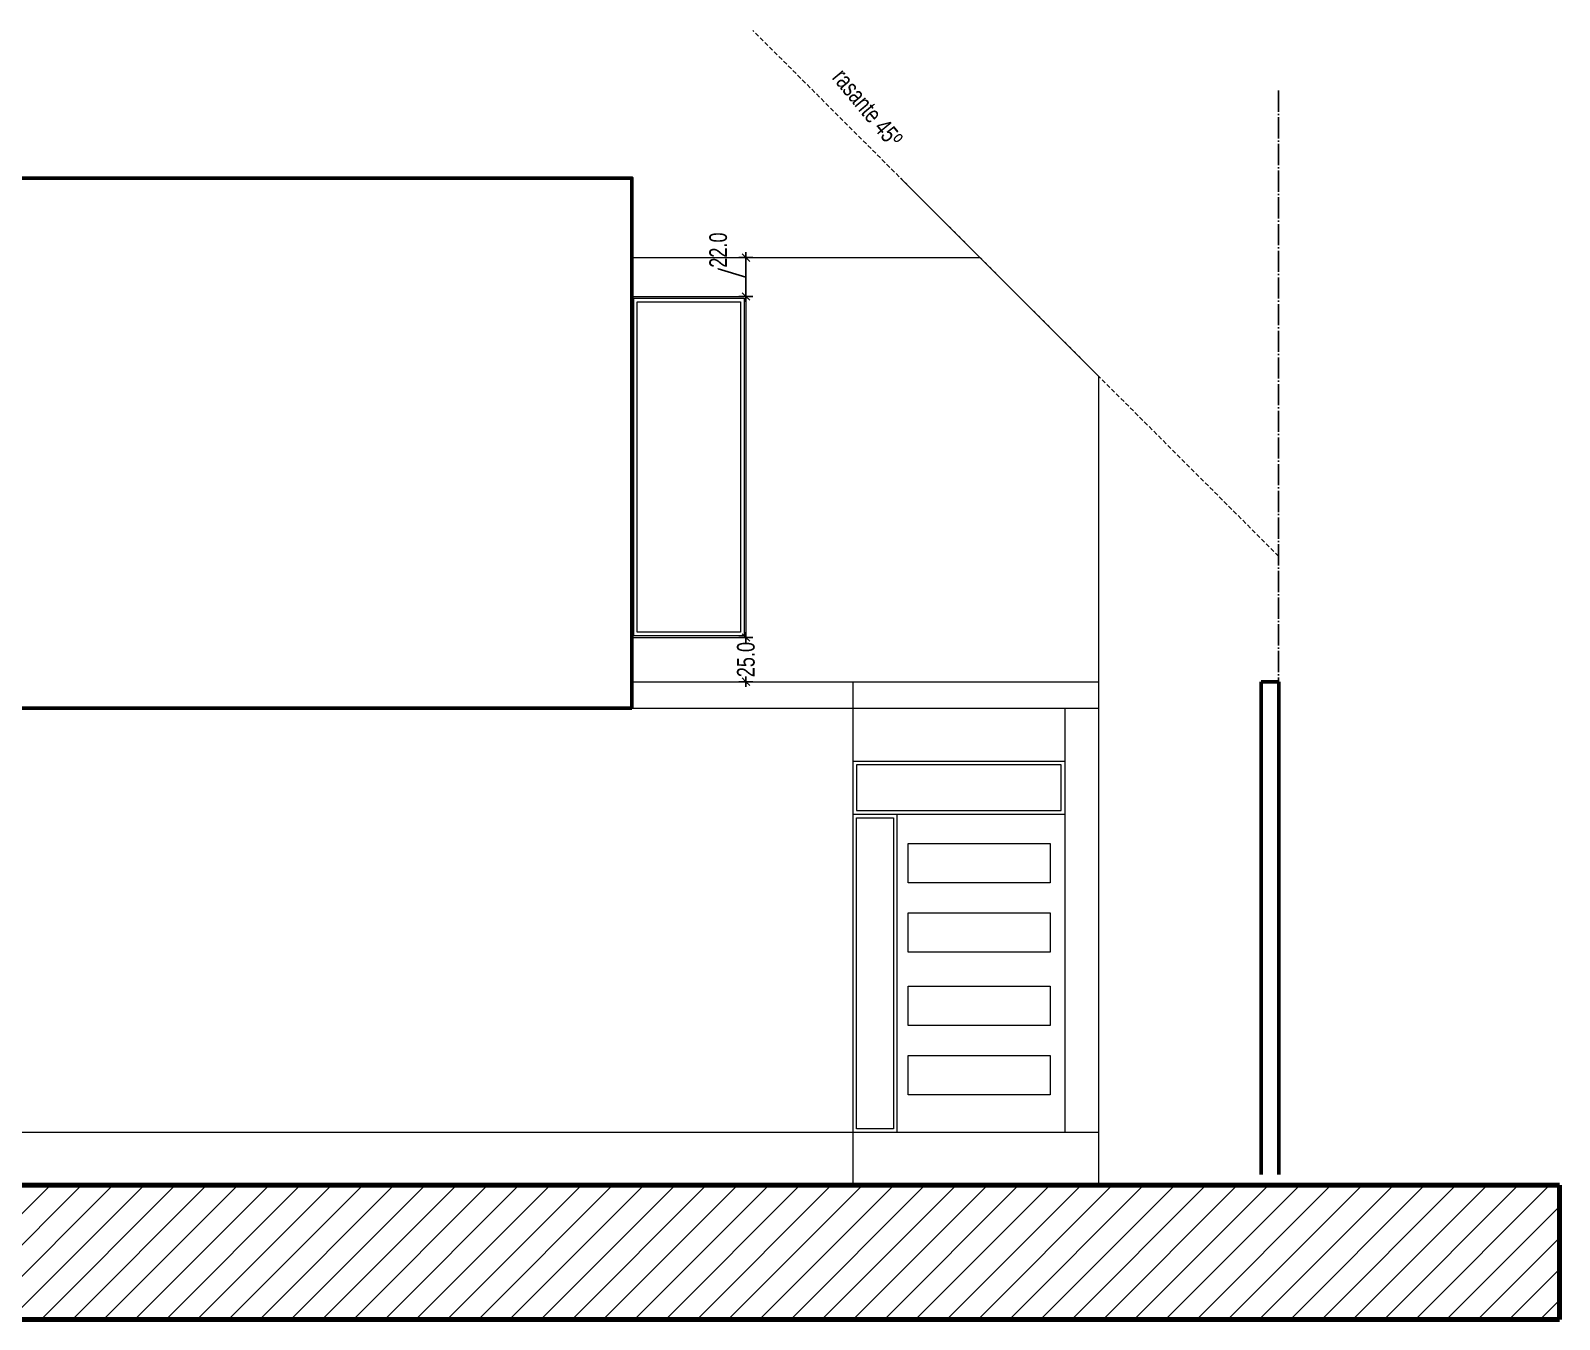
# Model space of a CAD drawing. Header units: centimetres. Extents: x 56177 to 99483, y 493 to 15482.
# Drawn here: x 71948 to 72813, y 3733 to 4462 of the extents above; entities that cross this region are included whole.
import ezdxf

# ---------------------------------------------------------------- set-up
doc = ezdxf.new("R2010")
doc.units = ezdxf.units.CM
doc.header["$MEASUREMENT"] = 0
doc.linetypes.add('ACAD_ISO04W100', pattern=[30, 24, -3, 0, -3])
doc.linetypes.add('HIDDEN', pattern=[0.375, 0.25, -0.125])
for name, color, linetype, lineweight in [('0.1', 253, 'Continuous', 13), ('0.1 COTAS', 52, 'Continuous', 13), ('0.15 PROYECCIONES', 6, 'HIDDEN', 15), ('0.15 TEXTOS', 212, 'Continuous', 20), ('0.5 MUROS', 1, 'Continuous', 50), ('0.8 TERRENO', 5, 'Continuous', 80)]:
    doc.layers.add(name, color=color, linetype=linetype, lineweight=lineweight)
doc.layers.add('0.10 EJES', color=120, linetype='ACAD_ISO04W100')
doc.layers.add('0.12 MOBILIARIO BLOQUES', color=251, linetype='Continuous', lineweight=13, true_color=0x616161)
doc.layers.add('COLOR_ NARANJO', color=2, linetype='Continuous', true_color=0xffff14)
doc.styles.add('NICOLAS 2', font='swisscl.ttf')
doc.dimstyles.new('NICO CMS PEQUEÑAS', dxfattribs={"dimtxt": 10, "dimasz": 2, "dimexe": 0.18, "dimexo": 0.0625, "dimgap": 0.09, "dimtad": 0, "dimdec": 1, "dimzin": 0, "dimdsep": 46, "dimtxsty": 'NICOLAS 2', "dimblk": 'CRUZ2', "dimcen": 0.09, "dimse1": 1, "dimse2": 1, "dimclrd": 256, "dimclrt": 2, "dimadec": 0, "dimazin": 0, "dimtfac": 1, "dimtdec": 1, "dimtofl": 0, "dimtmove": 1, "dimatfit": 2, "dimldrblk": 'CRUZ2', "dimfxl": 1, "dimtolj": 1, "dimtzin": 0, "dimarcsym": 0})

# ---------------------------------------------------------------- blocks, each defined once
blk = doc.blocks.new('CRUZ2')
at = {"layer": 'COLOR_ NARANJO', "color": 8}
for p, q in [((-1.5, 0), (1.5, 0)), ((0, 2), (0, -2))]:
    blk.add_line(p, q, dxfattribs=at)
at = {"layer": 'COLOR_ NARANJO', "color": 4}
blk.add_lwpolyline([(-1.06, -1.06), (0, 0), (1.06, 1.06)], dxfattribs=at)
blk = doc.blocks.new('*D196')
at = {"layer": '0.1 COTAS', "lineweight": -2, "transparency": 16777216}
for p, q in [((72352.56, 4116.6), (72352.56, 4116.49)), ((72352.56, 4095.6), (72352.56, 4095.7))]:
    blk.add_line(p, q, dxfattribs=at)
at = {"layer": 'Defpoints', "color": 0, "transparency": 16777216}
for p in [(72352.56, 4118.6), (72352.56, 4093.6), (72352.56, 4093.6)]:
    blk.add_point(p, dxfattribs=at)
at = {"layer": '0.1 COTAS', "lineweight": -2, "transparency": 16777216, "xscale": 2, "yscale": 2, "zscale": 2}
for p, rotation in [((72352.56, 4118.6), 90), ((72352.56, 4093.6), 270)]:
    blk.add_blockref('CRUZ2', p, dxfattribs=dict(at, rotation=rotation))
at = {"layer": '0.1 COTAS', "color": 2, "transparency": 16777216, "insert": (72352.56, 4106.1), "char_height": 10, "attachment_point": 5, "rotation": 90, "style": 'NICOLAS 2'}
blk.add_mtext('\\A1;25.0', dxfattribs=at)
blk = doc.blocks.new('*D197')
at = {"layer": '0.1 COTAS', "lineweight": -2, "transparency": 16777216}
for p, q in [((72336.89, 4327.3), (72336.89, 4327.48)), ((72352.56, 4322.6), (72336.89, 4327.3)), ((72352.56, 4313.6), (72352.56, 4331.6))]:
    blk.add_line(p, q, dxfattribs=at)
at = {"layer": 'Defpoints', "color": 0, "transparency": 16777216}
for p in [(72352.56, 4333.6), (72352.56, 4333.6), (72352.56, 4311.6)]:
    blk.add_point(p, dxfattribs=at)
at = {"layer": '0.1 COTAS', "lineweight": -2, "transparency": 16777216, "xscale": 2, "yscale": 2, "zscale": 2}
for p, rotation in [((72352.56, 4333.6), 90), ((72352.56, 4311.6), 270)]:
    blk.add_blockref('CRUZ2', p, dxfattribs=dict(at, rotation=rotation))
at = {"layer": '0.1 COTAS', "color": 2, "transparency": 16777216, "insert": (72336.89, 4337.87), "char_height": 10, "attachment_point": 5, "rotation": 90, "style": 'NICOLAS 2'}
blk.add_mtext('\\A1;22.0', dxfattribs=at)

msp = doc.modelspace()

# ---------------------------------------------------------------- hatches: boundary and pattern name
at = {"layer": '0.1'}
h = msp.add_hatch(dxfattribs=at)
h.set_pattern_fill('ANSI31', color=256, scale=100, style=0)
h.set_pattern_definition([(45, (2232.86, -1340.897), (-8.8388348, 8.8388348), [])])
h.paths.add_polyline_path([(70314.57, 3808.6), (72812.99, 3808.6), (72812.99, 3732.65), (70314.57, 3732.65)])

# ---------------------------------------------------------------- linework, layer by layer
at = {"layer": '0.10 EJES', "ltscale": 0.5}
msp.add_line((72654.06, 4428.13), (72654.06, 3814.6), dxfattribs=at)
at = {"layer": '0.12 MOBILIARIO BLOQUES'}
for p, q in [((72552.06, 4266.6), (72440.06, 4378.6)), ((72288.06, 4333.6), (72485.06, 4333.6)), ((72288.06, 4311.6), (72352.56, 4311.6)), ((72352.56, 4311.6), (72352.56, 4118.6)), ((72552.06, 4266.6), (72552.06, 3808.6)), ((72288.06, 4118.6), (72352.56, 4118.6)), ((72288.06, 4093.6), (72552.06, 4093.6)), ((72413.06, 4093.6), (72413.06, 3808.6)), ((72288.06, 4078.6), (72552.06, 4078.6)), ((72533.06, 4078.6), (72533.06, 3838.6)), ((72413.06, 4048.6), (72413.06, 3838.6)), ((72413.06, 4048.6), (72533.06, 4048.6)), ((72413.06, 4018.6), (72533.06, 4018.6)), ((72438.06, 4018.6), (72438.06, 3838.6)), ((71551.06, 3838.6), (72552.06, 3838.6))]:
    msp.add_line(p, q, dxfattribs=at)
for points in [[(72289.06, 4310.6), (72351.56, 4310.6), (72351.56, 4119.6), (72289.06, 4119.6)], [(72291.06, 4308.6), (72349.56, 4308.6), (72349.56, 4121.6), (72291.06, 4121.6)], [(72531.06, 4046.6), (72415.06, 4046.6), (72415.06, 4020.6), (72531.06, 4020.6)], [(72415.06, 4016.6), (72436.06, 4016.6), (72436.06, 3840.6), (72415.06, 3840.6)], [(72444.4, 4001.97), (72524.72, 4001.97), (72524.72, 3979.73), (72444.4, 3979.73)], [(72444.4, 3962.78), (72524.72, 3962.78), (72524.72, 3940.55), (72444.4, 3940.55)], [(72444.4, 3921.2), (72524.72, 3921.2), (72524.72, 3898.97), (72444.4, 3898.97)], [(72444.4, 3881.93), (72524.72, 3881.93), (72524.72, 3859.7), (72444.4, 3859.7)]]:
    msp.add_lwpolyline(points, close=True, dxfattribs=at)
at = {"layer": '0.15 PROYECCIONES', "ltscale": 10}
msp.add_line((72654.06, 4164.6), (72356.55, 4462.11), dxfattribs=at)
at = {"layer": '0.5 MUROS', "ltscale": 10}
for p, q in [((72288.06, 4333.6), (72288.06, 4078.6)), ((72644.18, 4093.6), (72654.18, 4093.6)), ((72644.18, 4093.6), (72644.18, 3814.6)), ((72654.18, 4093.6), (72654.18, 3814.6)), ((71921.06, 4078.6), (72288.06, 4078.6))]:
    msp.add_line(p, q, dxfattribs=at)
msp.add_lwpolyline([(72288.06, 4078.6), (72288.06, 4378.6), (71921.06, 4378.6), (71921.06, 4078.6)], dxfattribs=at)
at = {"layer": '0.8 TERRENO'}
for p, q in [((70314.57, 3808.6), (72812.99, 3808.6)), ((72812.99, 3732.65), (72812.99, 3808.6)), ((70314.57, 3732.65), (72812.99, 3732.65))]:
    msp.add_line(p, q, dxfattribs=at)

# ---------------------------------------------------------------- texts
at = {"layer": '0.15 TEXTOS', "insert": (72408.55, 4441.65), "char_height": 10, "width": 489.6147, "attachment_point": 1, "rotation": 309.72382, "style": 'NICOLAS 2'}
msp.add_mtext('rasante 45º', dxfattribs=at)

# ---------------------------------------------------------------- dimensions: what is measured, and where the dimension line sits
at = {"layer": '0.1 COTAS'}
for base, p1, p2, picture, middle in [((72352.56, 4333.6), (72352.56, 4311.6), (72352.56, 4333.6), '*D197', (72336.89, 4327.57)), ((72352.56, 4093.6), (72352.56, 4118.6), (72352.56, 4093.6), '*D196', (72352.56, 4106.1))]:
    dim = msp.add_linear_dim(base=base, p1=p1, p2=p2, angle=90, dimstyle='NICO CMS PEQUEÑAS', dxfattribs=at)
    dim.commit()
    dim.dimension.update_dxf_attribs({"geometry": picture, "text_midpoint": middle})

doc.saveas('drawing.dxf')
